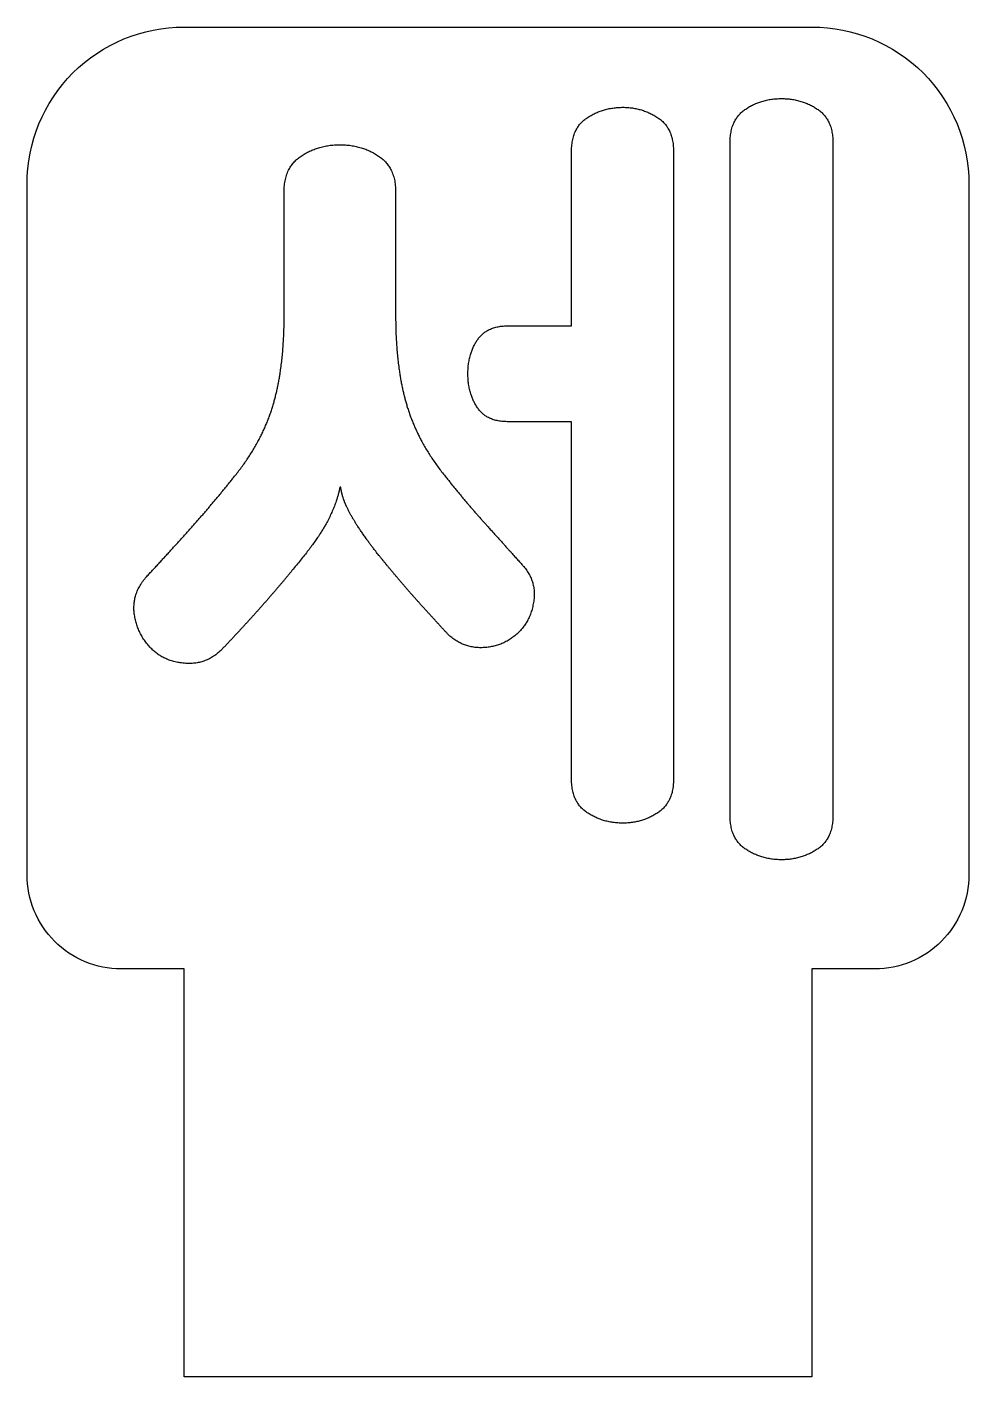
# Model space of a CAD drawing. Header units: millimetres. Extents: x 350 to 380, y 49 to 92.
import ezdxf

# ---------------------------------------------------------------- set-up
doc = ezdxf.new("R2010")
doc.units = ezdxf.units.MM
doc.layers.get('0').update_dxf_attribs({"linetype": 'CONTINUOUS'})

msp = doc.modelspace()

# ---------------------------------------------------------------- linework, layer by layer
for p, q in [((372.392, 66.863), (372.392, 88.333)), ((375.665, 88.333), (375.665, 66.863)), ((367.343, 82.48), (367.343, 88.055)), ((370.589, 88.055), (370.589, 68.028)), ((358.189, 82.785), (358.189, 86.752)), ((361.74, 86.752), (361.74, 82.785)), ((365.291, 82.48), (367.343, 82.48)), ((367.343, 79.429), (365.291, 79.429)), ((367.343, 68.028), (367.343, 79.429)), ((359.992, 77.348), (359.965, 77.348))]:
    msp.add_line(p, q)
msp.add_lwpolyline([(353, 62, -0.414214), (350, 65), (350, 87, -0.414214), (355, 92), (375, 92, -0.414214), (380, 87), (380, 65, -0.414214), (377, 62), (375, 62), (375, 49), (355, 49), (355, 62)], format="xyb", close=True)
for points in [[(367.843, 89.11), (368.342, 89.442), (368.98, 89.442)], [(368.98, 89.442), (369.59, 89.442), (370.089, 89.11)], [(372.891, 89.387), (373.39, 89.72), (374.028, 89.72)], [(374.028, 89.72), (374.666, 89.72), (375.166, 89.387)], [(367.343, 88.055), (367.343, 88.777), (367.843, 89.11)], [(370.089, 89.11), (370.589, 88.777), (370.589, 88.055)], [(372.392, 88.333), (372.392, 89.054), (372.891, 89.387)], [(375.166, 89.387), (375.665, 89.054), (375.665, 88.333)], [(358.73, 87.889), (359.271, 88.25), (359.965, 88.25)], [(359.965, 88.25), (360.658, 88.25), (361.199, 87.889)], [(358.189, 86.752), (358.189, 87.528), (358.73, 87.889)], [(361.199, 87.889), (361.74, 87.528), (361.74, 86.752)], [(357.829, 79.928), (358.189, 81.121), (358.189, 82.785)], [(361.74, 82.785), (361.74, 81.121), (362.101, 79.928)], [(364.347, 82.036), (364.653, 82.48), (365.291, 82.48)], [(364.042, 80.954), (364.042, 81.592), (364.347, 82.036)], [(364.347, 79.872), (364.042, 80.316), (364.042, 80.954)], [(356.58, 77.653), (357.468, 78.735), (357.829, 79.928)], [(362.101, 79.928), (362.461, 78.735), (363.349, 77.653)], [(365.291, 79.429), (364.653, 79.429), (364.347, 79.872)], [(355.249, 76.072), (355.942, 76.849), (356.58, 77.653)], [(363.349, 77.653), (363.987, 76.849), (364.639, 76.128)], [(359.965, 77.348), (359.881, 76.877), (359.59, 76.294)], [(360.103, 76.904), (360.02, 77.126), (359.992, 77.348)], [(360.353, 76.391), (360.187, 76.682), (360.103, 76.904)], [(359.59, 76.294), (359.299, 75.712), (358.439, 74.685)], [(360.797, 75.712), (360.519, 76.1), (360.353, 76.391)], [(364.639, 76.128), (365.291, 75.406), (365.762, 74.879)], [(353.807, 74.491), (354.555, 75.295), (355.249, 76.072)], [(361.49, 74.824), (361.074, 75.323), (360.797, 75.712)], [(362.517, 73.631), (361.99, 74.214), (361.49, 74.824)], [(365.762, 74.879), (366.234, 74.38), (366.137, 73.714)], [(353.418, 73.312), (353.335, 73.964), (353.807, 74.491)], [(358.439, 74.685), (357.94, 74.075), (357.371, 73.437)], [(363.377, 72.688), (363.044, 73.049), (362.517, 73.631)], [(366.137, 73.714), (366.04, 73.049), (365.596, 72.66)], [(353.973, 72.189), (353.501, 72.66), (353.418, 73.312)], [(357.371, 73.437), (356.802, 72.799), (356.192, 72.161)], [(364.486, 72.23), (363.848, 72.216), (363.377, 72.688)], [(365.596, 72.66), (365.124, 72.244), (364.486, 72.23)], [(355.055, 71.731), (354.389, 71.773), (353.973, 72.189)], [(356.192, 72.161), (355.721, 71.689), (355.055, 71.731)], [(367.843, 66.974), (367.343, 67.307), (367.343, 68.028)], [(370.589, 68.028), (370.589, 67.307), (370.089, 66.974)], [(368.98, 66.641), (368.342, 66.641), (367.843, 66.974)], [(370.089, 66.974), (369.59, 66.641), (368.98, 66.641)], [(372.891, 65.809), (372.392, 66.141), (372.392, 66.863)], [(375.665, 66.863), (375.665, 66.141), (375.166, 65.809)], [(374.028, 65.476), (373.39, 65.476), (372.891, 65.809)], [(375.166, 65.809), (374.666, 65.476), (374.028, 65.476)]]:
    msp.add_open_spline(points, degree=2)

doc.saveas('drawing.dxf')
